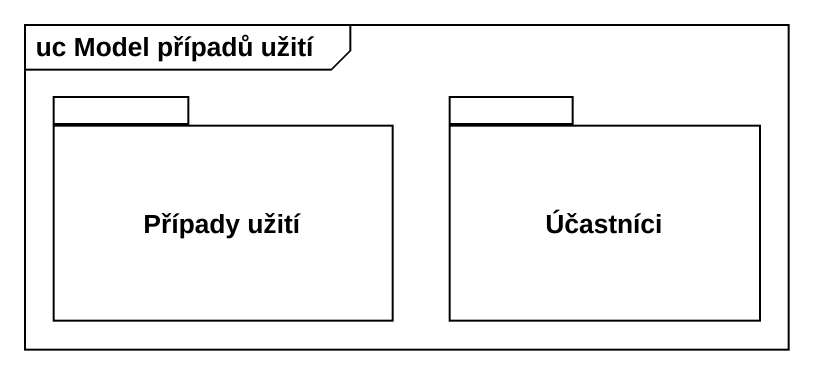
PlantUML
@startuml
mainframe uc Model případů užití
package "Případy užití" as Případy_užití {
}
package Účastníci {
}
@enduml
